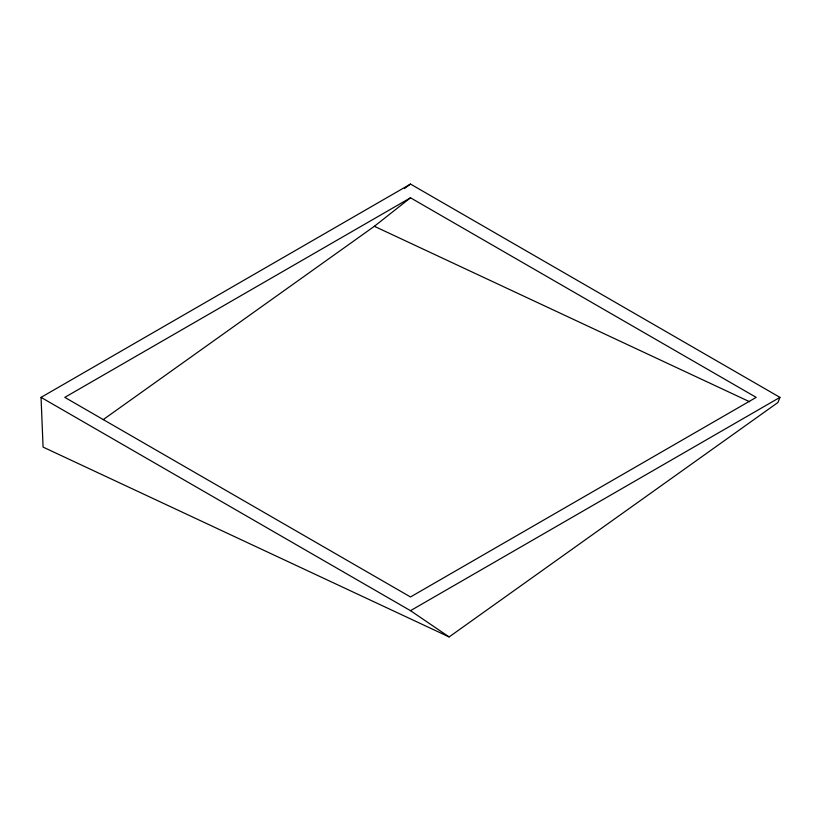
<?xml version="1.0" encoding="UTF-8"?>
<svg xmlns="http://www.w3.org/2000/svg" width="821" height="821" viewBox="0 0 821 821"><rect width="100%" height="100%" fill="white"/><g stroke="black" fill="none" stroke-linecap="round" stroke-linejoin="round"><path stroke-width="1.23" d="M779.95 397.374L777.928 402.495L449.118 636.932L43.072 447.096L41.05 397.374L410.5 184.068L779.95 397.374L410.5 610.67L41.05 397.374M103.2 419.634L374.366 226.298L410.5 197.789L756.203 397.374L410.5 596.959L64.797 397.374L410.5 197.789M404.404 188.584L410.5 184.068M374.366 226.298L749.655 401.756M410.5 610.67L449.118 636.932"/></g></svg>
